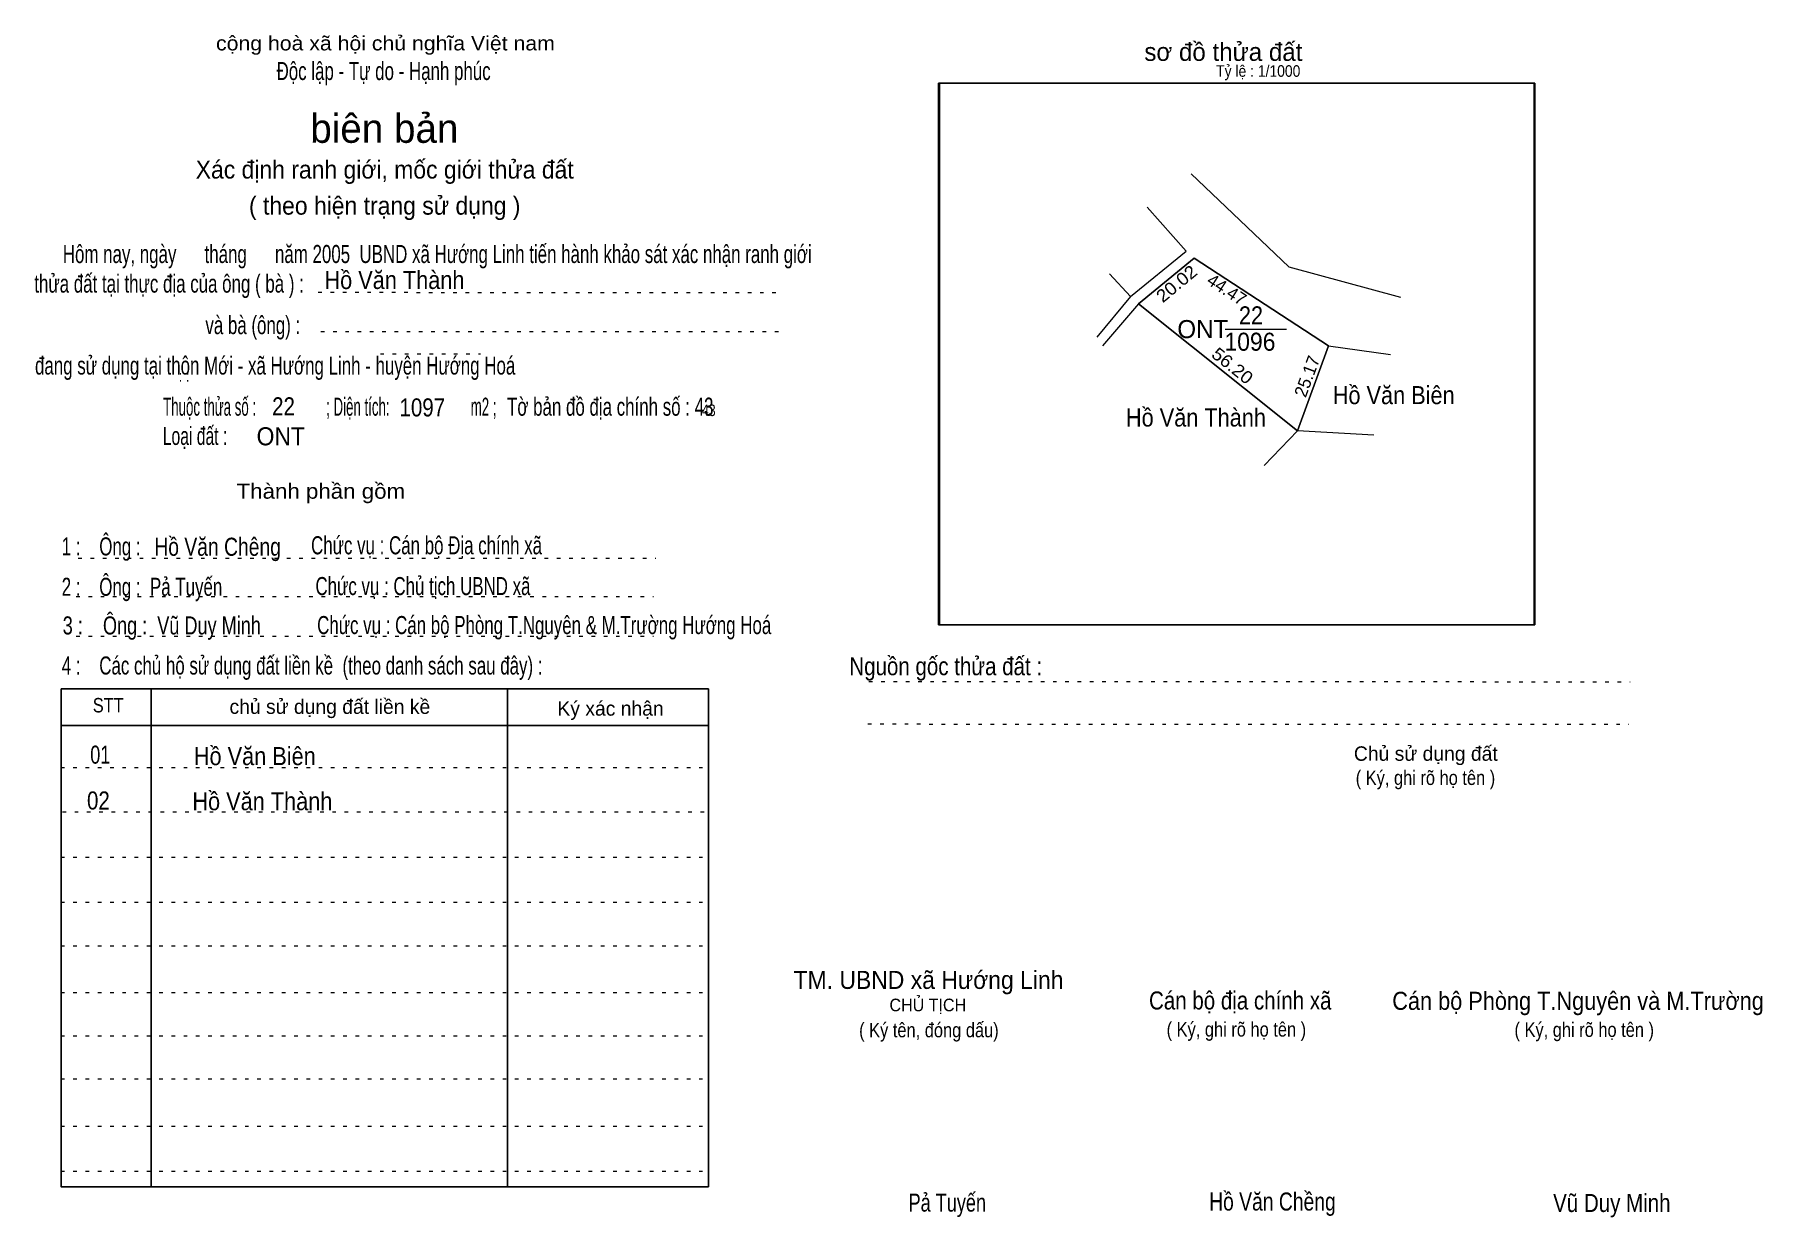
# Model space of a CAD drawing. Header units: centimetres. Extents: x -1.5 to 46.4, y -3.9 to 28.9.
import ezdxf
from ezdxf.enums import TextEntityAlignment as Align

# ---------------------------------------------------------------- set-up
doc = ezdxf.new("R2010")
doc.units = ezdxf.units.CM
doc.header["$LTSCALE"] = 0.2
doc.linetypes.add('DOTTED', pattern=[1.5, 0.3, -1.2])
for name, color, linetype in [('1', 7, 'Continuous'), ('16', 7, 'Continuous'), ('34', 7, 'Continuous'), ('51', 7, 'Continuous')]:
    doc.layers.add(name, color=color, linetype=linetype)
for name, color, linetype, lineweight in [('15', 7, 'Continuous', 13), ('2', 7, 'Continuous', 25), ('22', 7, 'Continuous', 13), ('5', 7, 'DOTTED', 13)]:
    doc.layers.add(name, color=color, linetype=linetype, lineweight=lineweight)

msp = doc.modelspace()

# ---------------------------------------------------------------- linework, layer by layer
at = {"layer": '15'}
msp.add_line((31.5, 20.71), (33.2, 20.71), dxfattribs=at)
at = {"layer": '2'}
msp.add_lwpolyline([(23.56, 27.52), (40.06, 27.52), (40.06, 12.52), (23.56, 12.52)], close=True, dxfattribs=at)
at = {"layer": '22'}
for p, q in [((33.26, 22.43), (30.56, 25.01)), ((28.88, 21.61), (28.29, 22.24)), ((33.26, 22.43), (36.36, 21.59)), ((28.88, 21.61), (27.94, 20.49)), ((29.1, 21.41), (28.1, 20.25)), ((34.36, 20.25), (36.08, 20.01)), ((33.5, 17.89), (32.58, 16.93)), ((35.62, 17.77), (33.5, 17.89))]:
    msp.add_line(p, q, dxfattribs=at)
for points in [[(28.88, 21.61), (30.42, 22.87), (29.34, 24.09)], [(29.1, 21.41), (30.64, 22.67), (34.36, 20.25)], [(34.36, 20.25), (33.5, 17.89), (29.1, 21.41)]]:
    msp.add_lwpolyline(points, dxfattribs=at)
msp.add_lwpolyline([(33.5, 17.89), (34.36, 20.25), (30.64, 22.67), (29.1, 21.41)], close=True, dxfattribs=at)
at = {"layer": '5'}
for p, q in [((6.37, 21.73), (19.21, 21.72)), ((6.44, 20.64), (19.25, 20.64)), ((8.09, 20.02), (10.86, 20.02)), ((-0.28, 14.36), (15.72, 14.36)), ((-0.34, 13.3), (15.66, 13.3)), ((-0.34, 12.2), (15.66, 12.2)), ((21.63, 10.95), (42.72, 10.94)), ((21.6, 9.77), (42.69, 9.76)), ((-0.76, 8.56), (17.18, 8.56)), ((-0.72, 7.34), (17.22, 7.34)), ((-0.76, 6.08), (17.18, 6.08)), ((-0.76, 4.83), (17.18, 4.83)), ((-0.76, 3.62), (17.18, 3.62)), ((-0.76, 2.33), (17.18, 2.33)), ((-0.76, 1.13), (17.18, 1.13)), ((-0.76, -0.06), (17.18, -0.06)), ((-0.76, -1.37), (17.18, -1.37)), ((-0.76, -2.62), (17.18, -2.62))]:
    msp.add_line(p, q, dxfattribs=at)
at = {"layer": '5', "linetype": 'Continuous', "lineweight": 25}
for p, q in [((1.74, 10.74), (1.74, -3.05)), ((11.61, 10.74), (11.61, -3.05)), ((-0.76, 9.73), (17.18, 9.73))]:
    msp.add_line(p, q, dxfattribs=at)
for points in [[(23.58, 27.52), (40.08, 27.52), (40.08, 12.52), (23.58, 12.52)], [(-0.76, 10.74), (17.18, 10.74), (17.18, -3.05), (-0.76, -3.05)]]:
    msp.add_lwpolyline(points, close=True, dxfattribs=at)

# ---------------------------------------------------------------- texts
at = {"layer": '1'}
for s, width, p in [('01', 0.75, (0.05, 8.67)), ('02', 0.85, (-0.04, 7.4))]:
    msp.add_text(s, height=0.5, dxfattribs=dict(at, width=width)).set_placement(p)
at = {"layer": '15'}
for s, width, p in [('22', 0.9, (31.88, 20.84)), ('1096', 0.95, (31.48, 20.11))]:
    msp.add_text(s, height=0.4999, dxfattribs=dict(at, width=width)).set_placement(p)
at = {"layer": '16', "width": 0.9}
for s, p in [('Hồ Văn Thành', (8.48, 21.82)), ('Hồ Văn Biên', (36.17, 18.63)), ('Hồ Văn Thành', (30.69, 18.01)), ('Hồ Văn Biên', (4.61, 8.63)), ('Hồ Văn Thành', (4.82, 7.38))]:
    msp.add_text(s, height=0.4999, dxfattribs=at).set_placement(p, align=Align.CENTER)
at = {"layer": '22'}
msp.add_text('ONT', height=0.4999, dxfattribs=at).set_placement((30.88, 20.46), align=Align.CENTER)
at = {"layer": '34'}
for s, height, width, p in [(': : ', 0.32, 0.85, (2.5, 19.25)), ('22', 0.5, 0.85, (5.09, 18.32)), ('1097', 0.5, 0.85, (8.62, 18.29)), ('43', 0.32, 0.8, (17, 18.3)), ('ONT', 0.5, 0.95, (4.66, 17.49))]:
    msp.add_text(s, height=height, dxfattribs=dict(at, width=width)).set_placement(p)
at = {"layer": '5'}
for s, height, width, p in [('cộng hoà xã hội chủ nghĩa Việt nam', 0.4, 1.1, (8.23, 28.43)), ('Độc lập - Tự do - Hạnh phúc', 0.5, 0.7, (8.18, 27.61)), ('Xác định ranh giới, mốc giới thửa đất', 0.5, 0.95, (8.21, 24.88)), ('( theo hiện trạng sử dụng )', 0.5, 0.95, (8.21, 23.88)), ('Thành phần gồm', 0.42, 1.1, (6.44, 16.01)), ('Hồ Văn Chêng', 0.5, 0.8, (3.58, 14.43)), ('Chức vụ : Cán bộ Địa chính xã', 0.5, 0.7, (9.37, 14.47)), ('Chức vụ : Chủ tịch UBND xã', 0.5, 0.7, (9.27, 13.34)), ('Chức vụ : Cán bộ Phòng T.Nguyên & M.Trường Hướng Hoá', 0.5, 0.7, (12.63, 12.26)), ('    Nguồn gốc thửa đất :', 0.5, 0.85, (23.44, 11.12)), ('( Ký, ghi rõ họ tên )', 0.4, 0.85, (37.05, 8.08)), ('CHỦ TỊCH', 0.35, 0.95, (23.26, 1.81)), ('( Ký tên, đóng dấu)', 0.4, 0.85, (23.29, 1.09)), ('( Ký, ghi rõ họ tên )', 0.4, 0.85, (31.81, 1.11)), ('( Ký, ghi rõ họ tên )', 0.4, 0.85, (41.45, 1.1)), ('Pả Tuyến', 0.5, 0.75, (23.8, -3.74)), ('Hồ Văn Chềng', 0.5, 0.8, (32.81, -3.71)), ('Vũ Duy Minh', 0.5, 0.85, (42.215, -3.75))]:
    msp.add_text(s, height=height, dxfattribs=dict(at, width=width)).set_placement(p, align=Align.CENTER)
msp.add_text('sơ đồ thửa đất', height=0.5, dxfattribs=at).set_placement((29.26, 28.14))
for s, height, p in [('biên bản', 0.8, (8.2, 25.87)), ('      chủ sử dụng đất liền kề', 0.4, (6.245, 10.05)), ('   Ký xác nhận', 0.4, (14.245, 10)), ('Chủ sử dụng đất', 0.4, (37.06, 8.75))]:
    msp.add_text(s, height=height, dxfattribs=at).set_placement(p, align=Align.CENTER)
for s, height, width, p in [('   Hôm nay, ngày      tháng      năm 2005  UBND xã Hướng Linh tiến hành khảo sát xác nhận ranh giới ', 0.5, 0.7, (-1.1, 22.54)), ('thửa đất tại thực địa của ông ( bà ) :                                       ', 0.5, 0.7, (-1.5, 21.72)), ('                                     và bà (ông) :', 0.5, 0.7, (-1.57, 20.57)), (' đang sử dụng tại thôn Mới - xã Hướng Linh - huyện Hướng Hoá', 0.5, 0.7, (-1.61, 19.45)), ('Thuộc thửa số :                   ; Diện tích:                      m2 ;                                            ', 0.5, 0.55, (2.07, 18.31)), ('Tờ bản đồ địa chính số : 43', 0.5, 0.7, (11.6, 18.31)), ('Loại đất :  ', 0.5, 0.65, (2.06, 17.5)), ('    1 :    Ông :                                                        ', 0.5, 0.7, (-1.26, 14.44)), ('    2 :    Ông :  Pả Tuyến', 0.5, 0.7, (-1.26, 13.32)), ('    3 :    Ông :  Vũ Duy Minh', 0.5, 0.75, (-1.27, 12.25)), ('    4 :    Các chủ hộ sử dụng đất liền kề  (theo danh sách sau đây) :', 0.5, 0.7, (-1.26, 11.14)), ('STT', 0.4, 0.85, (0.12, 10.09)), ('TM. UBND xã Hướng Linh', 0.5, 0.95, (19.54, 2.43)), ('Cán bộ địa chính xã  ', 0.5, 0.85, (29.39, 1.86)), ('Cán bộ Phòng T.Nguyên và M.Trường', 0.5, 0.9, (36.13, 1.85))]:
    msp.add_text(s, height=height, dxfattribs=dict(at, width=width)).set_placement(p)
at = {"layer": '51', "width": 0.9}
msp.add_text('Tỷ lệ : 1/1000', height=0.32, dxfattribs=at).set_placement((31.25, 27.7))
at = {"layer": '51', "width": 1.1}
for s, rotation, p in [('20.02', 39.71, (29.77, 21.42)), ('56.20', 321.256, (31.09, 19.96))]:
    msp.add_text(s, height=0.35, rotation=rotation, dxfattribs=at).set_placement(p)
at = {"layer": '51'}
for s, height, rotation, p in [('44.47', 0.35, 326.771, (30.96, 21.98)), ('25.17', 0.3499, 69.606, (33.73, 18.79))]:
    msp.add_text(s, height=height, rotation=rotation, dxfattribs=at).set_placement(p)

doc.saveas('drawing.dxf')
